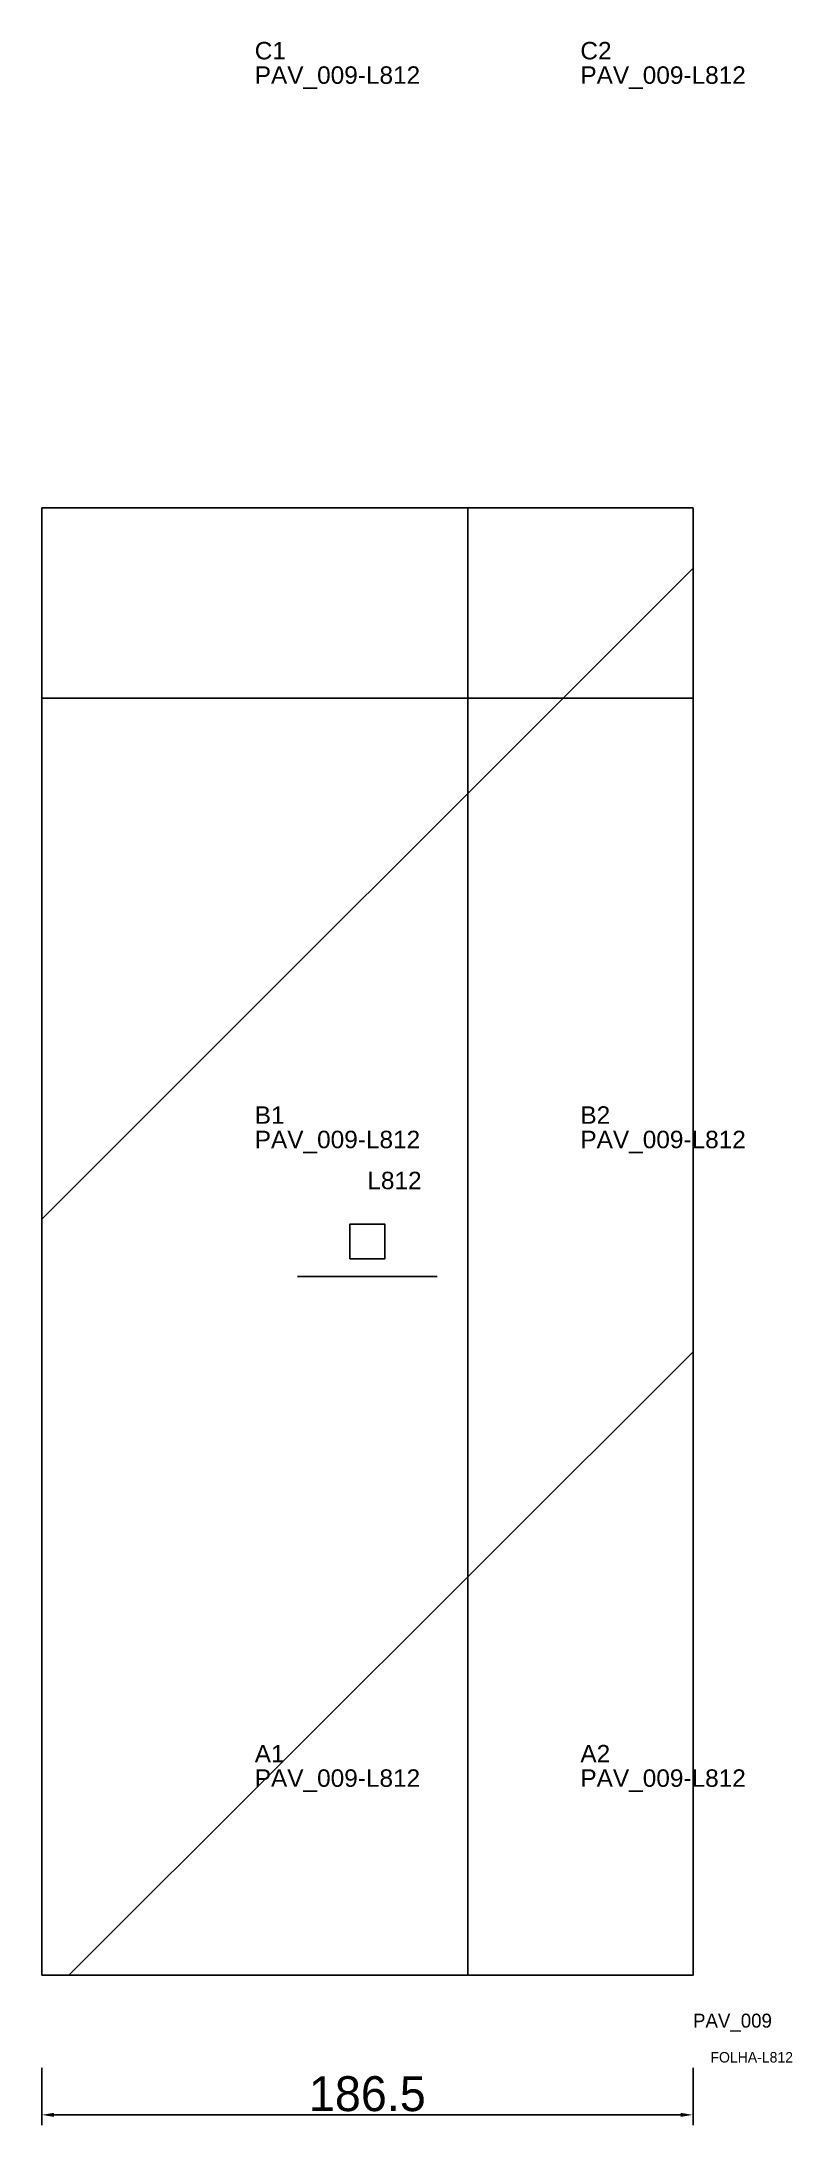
# Model space of a CAD drawing. Header units: metres. Extents: x 222 to 437, y -262 to 335.
import ezdxf

# ---------------------------------------------------------------- set-up
doc = ezdxf.new("R2010")
doc.units = ezdxf.units.M
for name, color, linetype in [('3', 3, 'CONTINUOUS'), ('AUX00', 7, 'CONTINUOUS'), ('COTA', 241, 'CONTINUOUS'), ('FOLHA', 255, 'CONTINUOUS'), ('Hachura', 251, 'CONTINUOUS'), ('NOMENCLATURA', 7, 'CONTINUOUS'), ('Nível', 160, 'CONTINUOUS'), ('Painéis', 200, 'CONTINUOUS'), ('Pilares', 5, 'CONTINUOUS'), ('SARR_2.2x7', 40, 'CONTINUOUS')]:
    doc.layers.add(name, color=color, linetype=linetype)
doc.styles.add('ARIAL', font='Arial.ttf')
doc.styles.add('STR_STANDARD', font='arial.ttf')
doc.dimstyles.new('EZ DXF', dxfattribs={"dimtxt": 10, "dimasz": 3.5, "dimexe": 3, "dimexo": 1.5, "dimgap": 1, "dimtad": 1, "dimdec": 1, "dimdsep": 46, "dimcen": 2.5, "dimazin": 3, "dimtfac": 1, "dimtmove": 0, "dimatfit": 3})

msp = doc.modelspace()

# ---------------------------------------------------------------- hatches: boundary and pattern name
at = {"layer": 'Hachura'}
h = msp.add_hatch(dxfattribs=at)
h.set_pattern_fill('ANSI31', scale=50)
h.paths.add_polyline_path([(408.7, -219), (222.2, -219), (222.2, -198.5), (222.2, 201.5), (408.7, 201.5)])
h = msp.add_hatch(dxfattribs=at)
h.set_pattern_fill('ANSI31', scale=50)
h.paths.add_polyline_path([(408.7, -219), (222.2, -219), (222.2, -198.5), (222.2, 201.5), (408.7, 201.5)])

# ---------------------------------------------------------------- linework, layer by layer
at = {"layer": '3'}
for points in [[(344.2, -219), (344.2, 201.5)], [(344.2, -219), (344.2, 201.5)], [(222.2, 147), (408.7, 147)], [(222.2, 147), (408.7, 147)]]:
    msp.add_lwpolyline(points, close=True, dxfattribs=at)
at = {"layer": 'Painéis', "color": 200}
for p, q in [((222.2, -198.5), (222.2, 201.5)), ((222.2, 201.5), (408.7, 201.5)), ((222.2, -198.5), (222.2, 201.5)), ((222.2, 201.5), (408.7, 201.5)), ((408.7, 201.5), (408.7, -219)), ((408.7, 201.5), (408.7, -219)), ((222.2, -219), (222.2, -198.5)), ((222.2, -219), (222.2, -198.5)), ((408.7, -219), (222.2, -219)), ((408.7, -219), (222.2, -219))]:
    msp.add_line(p, q, dxfattribs=at)
at = {"layer": 'Pilares'}
msp.add_lwpolyline([(310.45, -13.75), (320.45, -13.75), (320.45, -3.75), (310.45, -3.75)], close=True, dxfattribs=at)
msp.add_lwpolyline([(310.45, -13.75), (320.45, -13.75), (320.45, -3.75), (310.45, -3.75)], close=True, dxfattribs=at)
at = {"layer": 'SARR_2.2x7'}
msp.add_line((295.45, -18.75), (335.45, -18.75), dxfattribs=at)
msp.add_line((295.45, -18.75), (335.45, -18.75), dxfattribs=at)

# ---------------------------------------------------------------- texts
at = {"layer": '3', "style": 'STR_STANDARD'}
for s, p in [('C1', (283.2, 330)), ('C1', (283.2, 330)), ('C2', (376.45, 330)), ('C2', (376.45, 330)), ('B1', (283.2, 25)), ('B1', (283.2, 25)), ('B2', (376.45, 25)), ('B2', (376.45, 25)), ('A1', (283.2, -158)), ('A1', (283.2, -158)), ('A2', (376.45, -158)), ('A2', (376.45, -158))]:
    msp.add_text(s, height=5, dxfattribs=at).set_placement(p)
at = {"layer": 'AUX00', "style": 'STR_STANDARD'}
for p in [(283.2, 323), (283.2, 323), (376.45, 323), (376.45, 323), (283.2, 18), (283.2, 18), (376.45, 18), (376.45, 18), (283.2, -165), (283.2, -165), (376.45, -165), (376.45, -165)]:
    msp.add_text('PAV_009-L812', height=5, dxfattribs=at).set_placement(p)
at = {"layer": 'FOLHA'}
msp.add_text('FOLHA-L812', height=3, dxfattribs=at).set_placement((413.7, -244))
msp.add_text('FOLHA-L812', height=3, dxfattribs=at).set_placement((413.7, -244))
at = {"layer": 'NOMENCLATURA', "insert": (315.45, 11.25), "char_height": 5, "attachment_point": 1, "style": 'ARIAL'}
msp.add_mtext('L812', dxfattribs=at)
msp.add_mtext('L812', dxfattribs=at)
at = {"layer": 'Nível'}
msp.add_text('PAV_009', height=4, dxfattribs=at).set_placement((408.7, -234))
msp.add_text('PAV_009', height=4, dxfattribs=at).set_placement((408.7, -234))

# ---------------------------------------------------------------- dimensions: what is measured, and where the dimension line sits
at = {"layer": 'COTA'}
msp.add_linear_dim(base=(222.2, -259), p1=(222.2, -244), p2=(408.7, -244), dimstyle='EZ DXF', dxfattribs=at).render()
msp.add_linear_dim(base=(222.2, -259), p1=(222.2, -244), p2=(408.7, -244), dimstyle='EZ DXF', dxfattribs=at).render()

doc.saveas('drawing.dxf')
